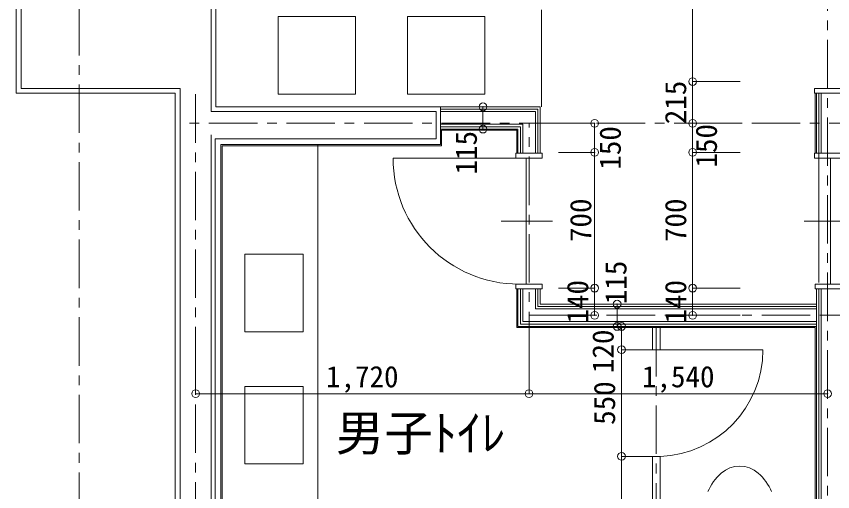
# Model space of a CAD drawing. Units: millimetres at full size, sheet at 1:50. Extents: x -19990 to 20111, y -13076 to 12993.
# Drawn here: x 1235 to 5446, y -5677 to -3226 of the extents above; entities that cross this region are included whole.
import ezdxf
from ezdxf.enums import TextEntityAlignment as Align

# ---------------------------------------------------------------- set-up
doc = ezdxf.new("R2010")
doc.units = ezdxf.units.MM
doc.header["$LTSCALE"] = 50
doc.header["$PDMODE"] = 32
doc.header["$PDSIZE"] = 40
doc.linetypes.add('CHAIN1', pattern=[8, 5, -1, 1, -1])
for name, color, linetype, lineweight in [('1-1_表（文字_固定）', 4, 'Continuous', 9), ('1-2', 3, 'Continuous', 18), ('1-3', 7, 'Continuous', 13), ('1-4', 4, 'Continuous', 9), ('1-6', 7, 'Continuous', 13), ('1-8', 4, 'Continuous', 9), ('1-D_寸法', 6, 'Continuous', 9), ('1-F_補助線', 3, 'Continuous', 13)]:
    doc.layers.add(name, color=color, linetype=linetype, lineweight=lineweight)
doc.layers.add('1-5_建具姿図', color=3, linetype='Continuous')
doc.styles.add('ＭＳ ゴシック', font='')
doc.styles.get('ＭＳ ゴシック').set_extended_font_data('MS Gothic')

msp = doc.modelspace()

# ---------------------------------------------------------------- linework, layer by layer
at = {"layer": '1-1_表（文字_固定）', "linetype": 'CHAIN1'}
for p, q in [((5419.61, -1347.17), (5419.61, -9768.73)), ((1559.61, -9827.17), (1559.61, -1772.06)), ((2159.61, -5877.17), (2159.61, -3578.57)), ((13278.21, -3777.17), (2115.11, -3777.17)), ((3879.61, -4998.69), (3879.61, -3777.17)), ((3879.61, -4767.17), (5419.61, -4767.17)), ((5419.61, -4767.17), (12781.09, -4767.17)), ((4536.11, -4832.17), (4536.11, -7747.17))]:
    msp.add_line(p, q, dxfattribs=at)
at = {"layer": '1-2'}
for p, q in [((2264.61, -3692.17), (2264.61, -3092.17)), ((5356.11, -3622.17), (5356.11, -3931.62)), ((2264.61, -3692.17), (3422.34, -3692.17)), ((3422.34, -3692.17), (3937.11, -3692.17)), ((3937.11, -3931.62), (3937.11, -3692.17)), ((3428.34, -3813.17), (3816.11, -3813.17)), ((3428.34, -3893.17), (3428.34, -3813.17)), ((3816.11, -3931.62), (3816.11, -3813.17)), ((2295.61, -3893.17), (3428.34, -3893.17)), ((3816.11, -4830.67), (3816.11, -4631.62)), ((5362.11, -4631.62), (5362.11, -4848.1)), ((3937.11, -4709.67), (5359.61, -4709.67)), ((3816.11, -4830.67), (5356.11, -4830.67)), ((5356.11, -4830.67), (5356.11, -7737.17))]:
    msp.add_line(p, q, dxfattribs=at)
for points in [[(1234.61, -3622.17), (1234.61, -2772.17), (1884.61, -2772.17)], [(1234.61, -5772.17), (2054.61, -5772.17), (2054.61, -3622.17), (1234.61, -3622.17)], [(2295.61, -3893.17), (2295.61, -5781.17), (3275.61, -5781.17)]]:
    msp.add_lwpolyline(points, dxfattribs=at)
at = {"layer": '1-3'}
for p, q in [((2239.61, -3717.17), (2239.61, -3117.17)), ((1859.61, -3597.17), (2079.61, -3597.17)), ((2239.61, -3717.17), (3400.1, -3717.17))]:
    msp.add_line(p, q, dxfattribs=at)
for points in [[(1859.61, -3597.17), (1259.61, -3597.17), (1259.61, -2797.17), (1859.61, -2797.17)], [(1259.61, -5797.17), (2079.61, -5797.17), (2079.61, -3597.17)], [(2259.61, -3857.17), (3400.1, -3857.17), (3400.1, -3717.17)], [(2259.61, -3857.17), (2259.61, -5817.17), (3239.61, -5817.17), (3239.61, -7777.17), (3704.61, -7777.17)]]:
    msp.add_lwpolyline(points, dxfattribs=at)
at = {"layer": '1-4', "color": 7, "lineweight": 13}
for q in [(5352.11, -3622.17), (5537.11, -3597.17)]:
    msp.add_line((5352.11, -3597.17), q, dxfattribs=at)
at = {"layer": '1-4', "color": 3, "lineweight": 18}
for p, q in [((3947.11, -3956.62), (3178.22, -3956.62)), ((3947.11, -3931.62), (3812.11, -3931.62)), ((3812.11, -3956.62), (3812.11, -3931.62)), ((3864.22, -4606.62), (3864.22, -3956.62)), ((3947.11, -3956.62), (3947.11, -3931.62)), ((5352.11, -3931.62), (5487.11, -3931.62)), ((5352.11, -3956.62), (5352.11, -3931.62)), ((5352.11, -3956.62), (6120.99, -3956.62)), ((5434.99, -4606.62), (5434.99, -3956.62)), ((3947.11, -4606.62), (3812.11, -4606.62)), ((3812.11, -4631.62), (3812.11, -4606.62)), ((3812.11, -4631.62), (3947.11, -4631.62)), ((3947.11, -4631.62), (3947.11, -4606.62)), ((5355.11, -4606.62), (5490.11, -4606.62))]:
    msp.add_line(p, q, dxfattribs=at)
at = {"layer": '1-4'}
for p, q in [((3735.31, -4281.62), (4000.51, -4281.62)), ((5563.9, -4281.62), (5298.7, -4281.62)), ((5487.61, -4631.62), (5357.61, -4631.62))]:
    msp.add_line(p, q, dxfattribs=at)
at = {"layer": '1-4', "color": 7, "lineweight": 13}
msp.add_lwpolyline([(5537.11, -3597.17), (5537.11, -3622.17), (5352.11, -3622.17)], dxfattribs=at)
at = {"layer": '1-4', "color": 3, "lineweight": 18}
msp.add_lwpolyline([(5490.11, -4631.62), (5355.11, -4631.62), (5355.11, -4606.62)], dxfattribs=at)
msp.add_arc((3828.22, -3956.62), 650, 180, 270, dxfattribs=at)
at = {"layer": '1-6'}
for p, q in [((4723.35, -2532.17), (4723.35, -3562.17)), ((4723.35, -3562.17), (4967.84, -3562.17)), ((4723.35, -3562.17), (4723.35, -3777.17)), ((4217.8, -3777.17), (4031.7, -3777.17)), ((4217.8, -3927.12), (4217.8, -3777.17)), ((4723.35, -3777.17), (4967.84, -3777.17)), ((4723.35, -3777.17), (4723.35, -3927.12)), ((4217.8, -3927.12), (4031.7, -3927.12)), ((4217.8, -4627.12), (4217.8, -3927.12)), ((4723.35, -3927.12), (4967.84, -3927.12)), ((4723.35, -3927.12), (4723.35, -4627.12)), ((4217.8, -4627.12), (4031.7, -4627.12)), ((4217.8, -4767.17), (4217.8, -4627.12)), ((4723.35, -4627.12), (4967.84, -4627.12)), ((4723.35, -4627.12), (4723.35, -4767.17)), ((4217.8, -4767.17), (4031.7, -4767.17)), ((4723.35, -4767.17), (4967.84, -4767.17)), ((4356.58, -4824.67), (4539.08, -4824.67)), ((4356.58, -4824.67), (4356.58, -4944.67)), ((4356.58, -4944.67), (4539.08, -4944.67)), ((4356.58, -4944.67), (4356.58, -5494.67)), ((2159.61, -5171.56), (2159.61, -5000.69)), ((3879.61, -5171.56), (3879.61, -5000.69)), ((2159.61, -5171.56), (3879.61, -5171.56)), ((3879.61, -5171.56), (5419.61, -5171.56)), ((4356.58, -5494.67), (4539.08, -5494.67)), ((4356.58, -5494.67), (4356.58, -6319.67))]:
    msp.add_line(p, q, dxfattribs=at)
at = {"layer": '1-6', "color": 2}
for p in [(4723.35, -3562.17), (3641.67, -3692.17), (3641.67, -3807.17), (4217.8, -3777.17), (4723.35, -3777.17), (4217.8, -3927.12), (4723.35, -3927.12), (4217.8, -4627.12), (4723.35, -4627.12), (4333.96, -4709.67), (4217.8, -4767.17), (4723.35, -4767.17), (4333.96, -4824.67), (4356.58, -4824.67), (4356.58, -4944.67), (2159.61, -5171.56), (3879.61, -5171.56), (5419.61, -5171.56), (4356.58, -5494.67)]:
    msp.add_point(p, dxfattribs=at)
at = {"layer": '1-8'}
for p, q in [((5362.11, -3622.17), (5362.11, -3931.62)), ((5374.61, -3622.17), (5374.61, -4597.52)), ((5387.11, -3622.17), (5387.11, -3931.62)), ((3422.34, -3704.67), (3924.61, -3704.67)), ((3924.61, -3931.62), (3924.61, -3704.67)), ((3422.34, -3717.17), (3912.11, -3717.17)), ((3912.11, -3931.62), (3912.11, -3717.17)), ((3422.34, -3782.17), (3847.11, -3782.17)), ((3847.11, -3931.62), (3847.11, -3782.17)), ((3422.34, -3794.67), (3834.61, -3794.67)), ((3422.34, -3807.17), (3822.11, -3807.17)), ((3822.11, -3931.62), (3822.11, -3807.17)), ((3834.61, -3931.62), (3834.61, -3794.67)), ((2239.61, -3837.17), (2239.61, -5837.17)), ((2289.61, -3887.17), (2289.61, -5787.17)), ((3822.11, -4824.67), (3822.11, -4631.62)), ((3834.61, -4812.17), (3834.61, -4631.62)), ((3847.11, -4799.67), (3847.11, -4631.62)), ((3912.11, -4734.67), (3912.11, -4631.62)), ((3924.61, -4722.17), (3924.61, -4631.62)), ((3937.11, -4709.67), (3937.11, -4631.62)), ((5374.61, -4631.62), (5374.61, -7737.17)), ((5387.11, -4631.62), (5387.11, -7737.17)), ((3912.11, -4734.67), (5359.61, -4734.67)), ((3924.61, -4722.17), (5359.61, -4722.17)), ((3847.11, -4799.67), (5362.11, -4799.67)), ((3822.11, -4824.67), (5359.61, -4824.67)), ((3834.61, -4812.17), (5362.11, -4812.17)), ((4516.11, -4824.67), (4516.11, -4945.03)), ((4556.11, -4824.67), (4556.11, -4945.03)), ((5362.11, -4848.1), (5362.11, -7737.17)), ((5086.11, -4945.03), (4516.11, -4945.03)), ((4516.11, -5494.67), (4556.11, -5494.67)), ((4516.11, -5494.67), (4516.11, -6319.67)), ((4556.11, -5494.67), (4556.11, -6186.66))]:
    msp.add_line(p, q, dxfattribs=at)
msp.add_lwpolyline([(2289.61, -3887.17), (3422.34, -3887.17), (3422.34, -3692.17)], dxfattribs=at)
msp.add_arc((4536.11, -4945.03), 550, 272.08394, 0, dxfattribs=at)
at = {"layer": '1-D_寸法'}
for p, q in [((3944.61, -3692.17), (3944.61, -3192.17)), ((2789.61, -3887.17), (2789.61, -5787.17))]:
    msp.add_line(p, q, dxfattribs=at)
for points in [[(2584.84, -3626.51), (2984.84, -3626.51), (2984.84, -3226.51), (2584.84, -3226.51)], [(3252.23, -3626.51), (3652.23, -3626.51), (3652.23, -3226.51), (3252.23, -3226.51)], [(2413.77, -4852.23), (2713.77, -4852.23), (2713.77, -4452.23), (2413.77, -4452.23)], [(2413.77, -5533.79), (2713.77, -5533.79), (2713.77, -5133.79), (2413.77, -5133.79)]]:
    msp.add_lwpolyline(points, close=True, dxfattribs=at)
for centre, radius, start, end in [((4966.34, -5689.97), 145, 48.61, 131.39008), ((5042.37, -5776.24), 260, 131.39006, 157.48093), ((4890.31, -5776.24), 260, 22.51913, 48.61)]:
    msp.add_arc(centre, radius, start, end, dxfattribs=at)
at = {"layer": '1-F_補助線', "color": 7}
for p, q in [((3641.67, -3807.17), (3641.67, -3692.17)), ((4333.96, -4709.67), (4333.96, -4824.67))]:
    msp.add_line(p, q, dxfattribs=at)

# ---------------------------------------------------------------- texts
at = {"layer": '1-5_建具姿図', "style": 'ＭＳ ゴシック'}
msp.add_text('男子ﾄｲﾚ', height=183.3, dxfattribs=at).set_placement((2882.75, -5520.67), align=Align.BOTTOM_LEFT)
at = {"layer": '1-6', "style": 'ＭＳ ゴシック'}
for s, p in [('215', (4723.35, -3782.17)), ('150', (4881.81, -4005.35)), ('115', (3643.37, -4041.34)), ('150', (4385.91, -4016.35)), ('700', (4233.6, -4389.62)), ('700', (4723.35, -4389.62)), ('115', (4415.4, -4710.25)), ('140', (4217.8, -4809.65)), ('140', (4723.35, -4809.65)), ('120', (4348.8, -5065.21)), ('550', (4356.58, -5332.17))]:
    msp.add_text(s, height=110, rotation=90, dxfattribs=at).set_placement(p, align=Align.BOTTOM_LEFT)
for s, p in [('1,720', (2832.11, -5171.56)), ('1,540', (4462.11, -5171.56))]:
    msp.add_text(s, height=110, dxfattribs=at).set_placement(p, align=Align.BOTTOM_LEFT)

doc.saveas('drawing.dxf')
